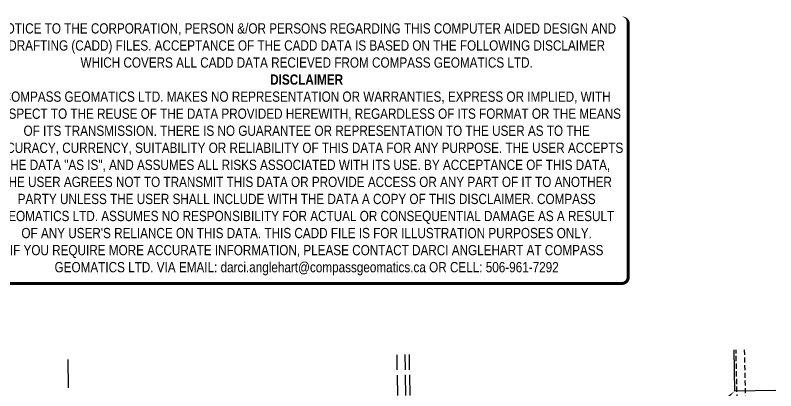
# Model space of a CAD drawing. Extents: x 566267 to 569350, y 5891344 to 5894279.
# Drawn here: x 567468 to 569327, y 5893362 to 5894279 of the extents above; entities that cross this region are included whole.
import ezdxf

# ---------------------------------------------------------------- set-up
doc = ezdxf.new("R2010")
doc.units = 0
doc.header["$LTSCALE"] = 5
for name, pattern in [('foc-ACCESSROAD', [3.75, 2.5, -1.25]), ('foc-QUARTERLINE', [33, 25, -3, 2, -3]), ('foc-UNSURVEYED', [12.5, 10, -2.5])]:
    doc.linetypes.add(name, pattern=pattern)
doc.layers.add('DISCLAIMER', color=7, linetype='Continuous', plot=False)
for name, color, linetype in [('F-AR', 190, 'foc-ACCESSROAD'), ('L-QSEC', 8, 'foc-QUARTERLINE'), ('L-SECLBL', 7, 'Continuous'), ('L-USEC', 7, 'foc-UNSURVEYED')]:
    doc.layers.add(name, color=color, linetype=linetype)
doc.styles.add('80', font='ARIALN.TTF', dxfattribs={"height": 10})

# ---------------------------------------------------------------- blocks, each defined once
blk = doc.blocks.new('Disclaimer_Legal')
at = {"layer": 'DISCLAIMER', "color": 254, "flags": 128}
blk.add_lwpolyline([(-3612.9, -1104.6, 37.5, 37.5, 0), (4096.1, -1104.6, 37.5, 37.5, 0.414214), (4171.1, -1029.6, 37.5, 37.5, 0), (4171.1, 2078.7, 37.5, 0, 0.414214), (4096.1, 2153.7, 0, 0, 0), (-3612.9, 2153.7, 0, 0, 0.414214), (-3687.9, 2078.7, 0, 0, 0), (-3687.9, -1029.6, 0, 37.5, 0.414214)], format="xyseb", close=True, dxfattribs=at)
at = {"layer": 'DISCLAIMER', "color": 254, "insert": (241.6, 533.9), "char_height": 125, "width": 7717.568, "attachment_point": 5, "style": '80'}
blk.add_mtext('NOTICE TO THE CORPORATION, PERSON &/OR PERSONS REGARDING THIS COMPUTER AIDED DESIGN AND DRAFTING (CADD) FILES. ACCEPTANCE OF THE CADD DATA IS BASED ON THE FOLLOWING DISCLAIMER WHICH COVERS ALL CADD DATA RECIEVED FROM COMPASS GEOMATICS LTD.\\P{\\fArial Narrow|b1|i0|c0|p34;DISCLAIMER}\\PCOMPASS GEOMATICS LTD. MAKES NO REPRESENTATION OR WARRANTIES, EXPRESS OR IMPLIED, WITH RESPECT TO THE REUSE OF THE DATA PROVIDED HEREWITH, REGARDLESS OF ITS FORMAT OR THE MEANS OF ITS TRANSMISSION. THERE IS NO GUARANTEE OR REPRESENTATION TO THE USER AS TO THE ACCURACY, CURRENCY, SUITABILITY OR RELIABILITY OF THIS DATA FOR ANY PURPOSE. THE USER ACCEPTS THE DATA "AS IS", AND ASSUMES ALL RISKS ASSOCIATED WITH ITS USE. BY ACCEPTANCE OF THIS DATA, THE USER AGREES NOT TO TRANSMIT THIS DATA OR PROVIDE ACCESS OR ANY PART OF IT TO ANOTHER PARTY UNLESS THE USER SHALL INCLUDE WITH THE DATA A COPY OF THIS DISCLAIMER. COMPASS GEOMATICS LTD. ASSUMES NO RESPONSIBILITY FOR ACTUAL OR CONSEQUENTIAL DAMAGE AS A RESULT OF ANY USER\'S RELIANCE ON THIS DATA. THIS CADD FILE IS FOR ILLUSTRATION PURPOSES ONLY.\\PIF YOU REQUIRE MORE ACCURATE INFORMATION, PLEASE CONTACT DARCI ANGLEHART AT COMPASS GEOMATICS LTD. VIA EMAIL: darci.anglehart@compassgeomatics.ca OR CELL: 506-961-7292', dxfattribs=at)

msp = doc.modelspace()

# ---------------------------------------------------------------- linework, layer by layer
at = {"layer": 'F-AR', "flags": 128}
msp.add_lwpolyline([(569249.785, 5893461.792), (569251.959, 5893361.861), (569260.242, 5892980.984), (569274.514, 5892557.813), (569279.576, 5892407.707), (569284.258, 5892264.02), (569288.357, 5892138.192), (569268.435, 5892135.206), (569259.578, 5892407.043), (569254.503, 5892557.531), (569240.242, 5892980.429), (569231.952, 5893361.578), (569229.779, 5893461.509)], dxfattribs=at)
at = {"layer": 'L-QSEC'}
for p, q in [((569226.902, 5893361.507), (569225.455, 5893461.447)), ((567597.934, 5893368.399), (567596.945, 5893438.357)), ((569226.902, 5893361.507), (569326.841, 5893362.924))]:
    msp.add_line(p, q, dxfattribs=at)
at = {"layer": 'L-SECLBL', "flags": 128}
msp.add_lwpolyline([(569226.902, 5893361.507, 0, 5, 0), (569208.73, 5893344.831, 0, 0, 0)], format="xyseb", dxfattribs=at)
at = {"layer": 'L-USEC'}
for p, q in [((568402.576, 5893349.819), (568401.146, 5893449.759)), ((568422.681, 5893350.107), (568421.25, 5893450.044)), ((568432.733, 5893350.251), (568431.302, 5893450.191))]:
    msp.add_line(p, q, dxfattribs=at)

# ---------------------------------------------------------------- block references
at = {"xscale": 0.2, "yscale": 0.2, "zscale": 0.2}
msp.add_blockref('Disclaimer_Legal', (568131.674, 5893844.76), dxfattribs=at)

doc.saveas('drawing.dxf')
